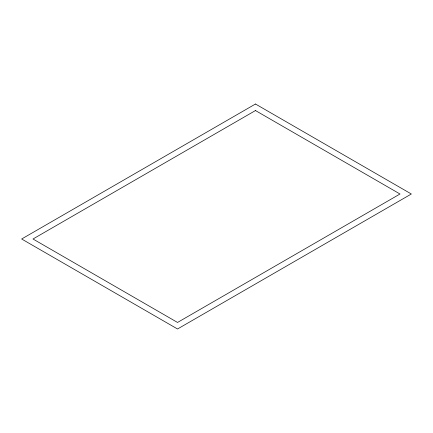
<?xml version="1.0" encoding="UTF-8"?>
<svg xmlns="http://www.w3.org/2000/svg" width="433" height="433" viewBox="0 0 433 433"><rect width="100%" height="100%" fill="white"/><g stroke="black" fill="none" stroke-linecap="round" stroke-linejoin="round"><path stroke-width="0.65" d="M255.47 104.007L21.65 239L177.53 328.993L411.35 194L255.47 104.007M255.47 110.55L32.989 239L177.53 322.45L400.011 194L255.47 110.55"/></g></svg>
